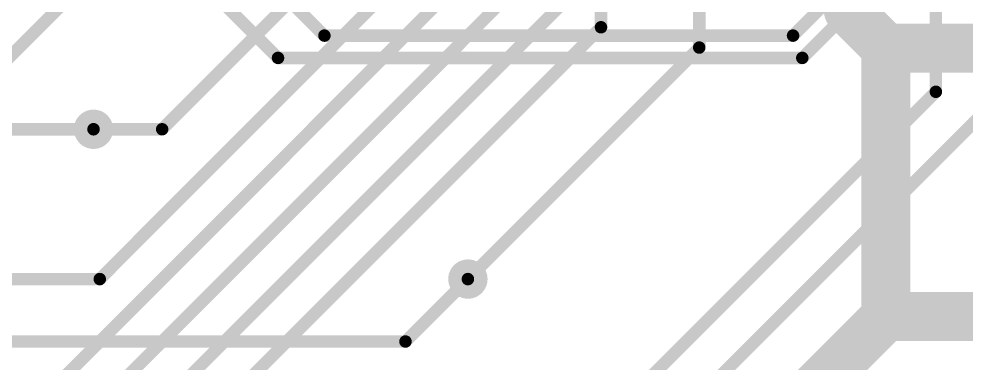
# Model space of a CAD drawing. Header units: millimetres. Extents: x 37 to 246, y 26 to 184.
# Drawn here: x 135.64 to 154.92, y 102.56 to 109.56 of the extents above; entities that cross this region are included whole.
import ezdxf

# ---------------------------------------------------------------- set-up
doc = ezdxf.new("R2010")
doc.units = ezdxf.units.MM
for name, color, linetype in [('BottomLayer', 5, 'Continuous'), ('MultiLayer', 9, 'Continuous'), ('TopLayer', 1, 'Continuous'), ('ViaHoleLayer', 16, 'Continuous')]:
    doc.layers.add(name, color=color, linetype=linetype)

msp = doc.modelspace()

# ---------------------------------------------------------------- linework, layer by layer
at = {"layer": 'BottomLayer'}
for points, const_width in [([(151.398, 109.22), (155.321, 113.143)], 0.254), ([(151.586, 108.766), (155.775, 112.955)], 0.254), ([(134.62, 107.95), (138.43, 111.76)], 0.254), ([(139.065, 110.617), (140.916, 108.766)], 0.254), ([(140.462, 110.617), (141.859, 109.22)], 0.254), ([(141.859, 109.22), (151.398, 109.22)], 0.254), ([(153.289, 108.966), (158.496, 108.966)], 1), ([(153.289, 103.505), (153.289, 108.966)], 1), ([(140.916, 108.766), (151.586, 108.766)], 0.254), ([(126.238, 107.315), (137.16, 107.315)], 0.254), ([(143.51, 102.997), (144.78, 104.267)], 0.254), ([(147.066, 97.282), (153.289, 103.505)], 1), ([(153.289, 103.505), (156.083, 103.505)], 1), ([(116.586, 102.997), (143.51, 102.997)], 0.254)]:
    msp.add_lwpolyline(points, dxfattribs=dict(at, const_width=const_width))
for points, const_width in [([(141.796, 109.22, 1), (141.923, 109.22, 1)], 0.127), ([(141.796, 109.22, 1), (141.923, 109.22, 1)], 0.127), ([(151.335, 109.22, 1), (151.462, 109.22, 1)], 0.127), ([(151.335, 109.22, 1), (151.462, 109.22, 1)], 0.127), ([(153.039, 108.966, 1), (153.539, 108.966, 1)], 0.5), ([(153.039, 108.966, 1), (153.539, 108.966, 1)], 0.5), ([(153.089, 108.966, 1), (153.489, 108.966, 1)], 0.4), ([(140.852, 108.766, 1), (140.979, 108.766, 1)], 0.127), ([(140.852, 108.766, 1), (140.979, 108.766, 1)], 0.127), ([(151.523, 108.766, 1), (151.65, 108.766, 1)], 0.127), ([(151.523, 108.766, 1), (151.65, 108.766, 1)], 0.127), ([(136.96, 107.315, 1), (137.36, 107.315, 1)], 0.4), ([(137.096, 107.315, 1), (137.224, 107.315, 1)], 0.127), ([(144.58, 104.267, 1), (144.98, 104.267, 1)], 0.4), ([(144.716, 104.267, 1), (144.844, 104.267, 1)], 0.127), ([(153.039, 103.505, 1), (153.539, 103.505, 1)], 0.5), ([(153.039, 103.505, 1), (153.539, 103.505, 1)], 0.5), ([(153.039, 103.505, 1), (153.539, 103.505, 1)], 0.5), ([(143.446, 102.997, 1), (143.573, 102.997, 1)], 0.127), ([(143.446, 102.997, 1), (143.573, 102.997, 1)], 0.127)]:
    msp.add_lwpolyline(points, format="xyb", close=True, dxfattribs=dict(at, const_width=const_width))
at = {"layer": 'MultiLayer', "const_width": 0.4}
for points in [[(153.089, 108.966, 1), (153.489, 108.966, 1)], [(136.96, 107.315, 1), (137.36, 107.315, 1)], [(144.58, 104.267, 1), (144.98, 104.267, 1)]]:
    msp.add_lwpolyline(points, format="xyb", close=True, dxfattribs=at)
at = {"layer": 'TopLayer'}
for points, const_width in [([(154.305, 108.077), (154.305, 117.221)], 0.254), ([(152.527, 109.728), (152.527, 115.697)], 1), ([(147.49, 109.39), (147.49, 115.765)], 0.254), ([(149.49, 108.977), (149.49, 115.765)], 0.254), ([(138.557, 107.315), (143.383, 112.141)], 0.254), ([(133.985, 99.695), (145.99, 111.7)], 0.254), ([(137.287, 104.267), (144.145, 111.125)], 0.254), ([(134.62, 99.06), (146.49, 110.93)], 0.254), ([(134.14, 97.31), (146.99, 110.16)], 0.254), ([(152.527, 109.728), (153.289, 108.966)], 1), ([(136.524, 98.424), (147.49, 109.39)], 0.254), ([(144.78, 104.267), (149.49, 108.977)], 0.254), ([(146.621, 100.394), (154.305, 108.077)], 0.254), ([(147.955, 100.33), (155.575, 107.95)], 0.254), ([(137.16, 107.315), (138.557, 107.315)], 0.254), ([(128.27, 104.267), (137.287, 104.267)], 0.254)]:
    msp.add_lwpolyline(points, dxfattribs=dict(at, const_width=const_width))
for points, const_width in [([(152.277, 109.728, 1), (152.777, 109.728, 1)], 0.5), ([(152.277, 109.728, 1), (152.777, 109.728, 1)], 0.5), ([(147.426, 109.39, 1), (147.553, 109.39, 1)], 0.127), ([(147.426, 109.39, 1), (147.553, 109.39, 1)], 0.127), ([(153.039, 108.966, 1), (153.539, 108.966, 1)], 0.5), ([(153.089, 108.966, 1), (153.489, 108.966, 1)], 0.4), ([(149.426, 108.977, 1), (149.553, 108.977, 1)], 0.127), ([(149.426, 108.977, 1), (149.553, 108.977, 1)], 0.127), ([(154.242, 108.077, 1), (154.369, 108.077, 1)], 0.127), ([(154.242, 108.077, 1), (154.369, 108.077, 1)], 0.127), ([(136.96, 107.315, 1), (137.36, 107.315, 1)], 0.4), ([(137.096, 107.315, 1), (137.224, 107.315, 1)], 0.127), ([(138.494, 107.315, 1), (138.62, 107.315, 1)], 0.127), ([(138.494, 107.315, 1), (138.62, 107.315, 1)], 0.127), ([(144.58, 104.267, 1), (144.98, 104.267, 1)], 0.4), ([(137.224, 104.267, 1), (137.351, 104.267, 1)], 0.127), ([(137.224, 104.267, 1), (137.351, 104.267, 1)], 0.127), ([(144.716, 104.267, 1), (144.844, 104.267, 1)], 0.127)]:
    msp.add_lwpolyline(points, format="xyb", close=True, dxfattribs=dict(at, const_width=const_width))
at = {"layer": 'ViaHoleLayer', "const_width": 0.2}
for points in [[(153.189, 108.966, 1), (153.389, 108.966, 1)], [(137.06, 107.315, 1), (137.26, 107.315, 1)], [(144.68, 104.267, 1), (144.88, 104.267, 1)]]:
    msp.add_lwpolyline(points, format="xyb", close=True, dxfattribs=at)

doc.saveas('drawing.dxf')
